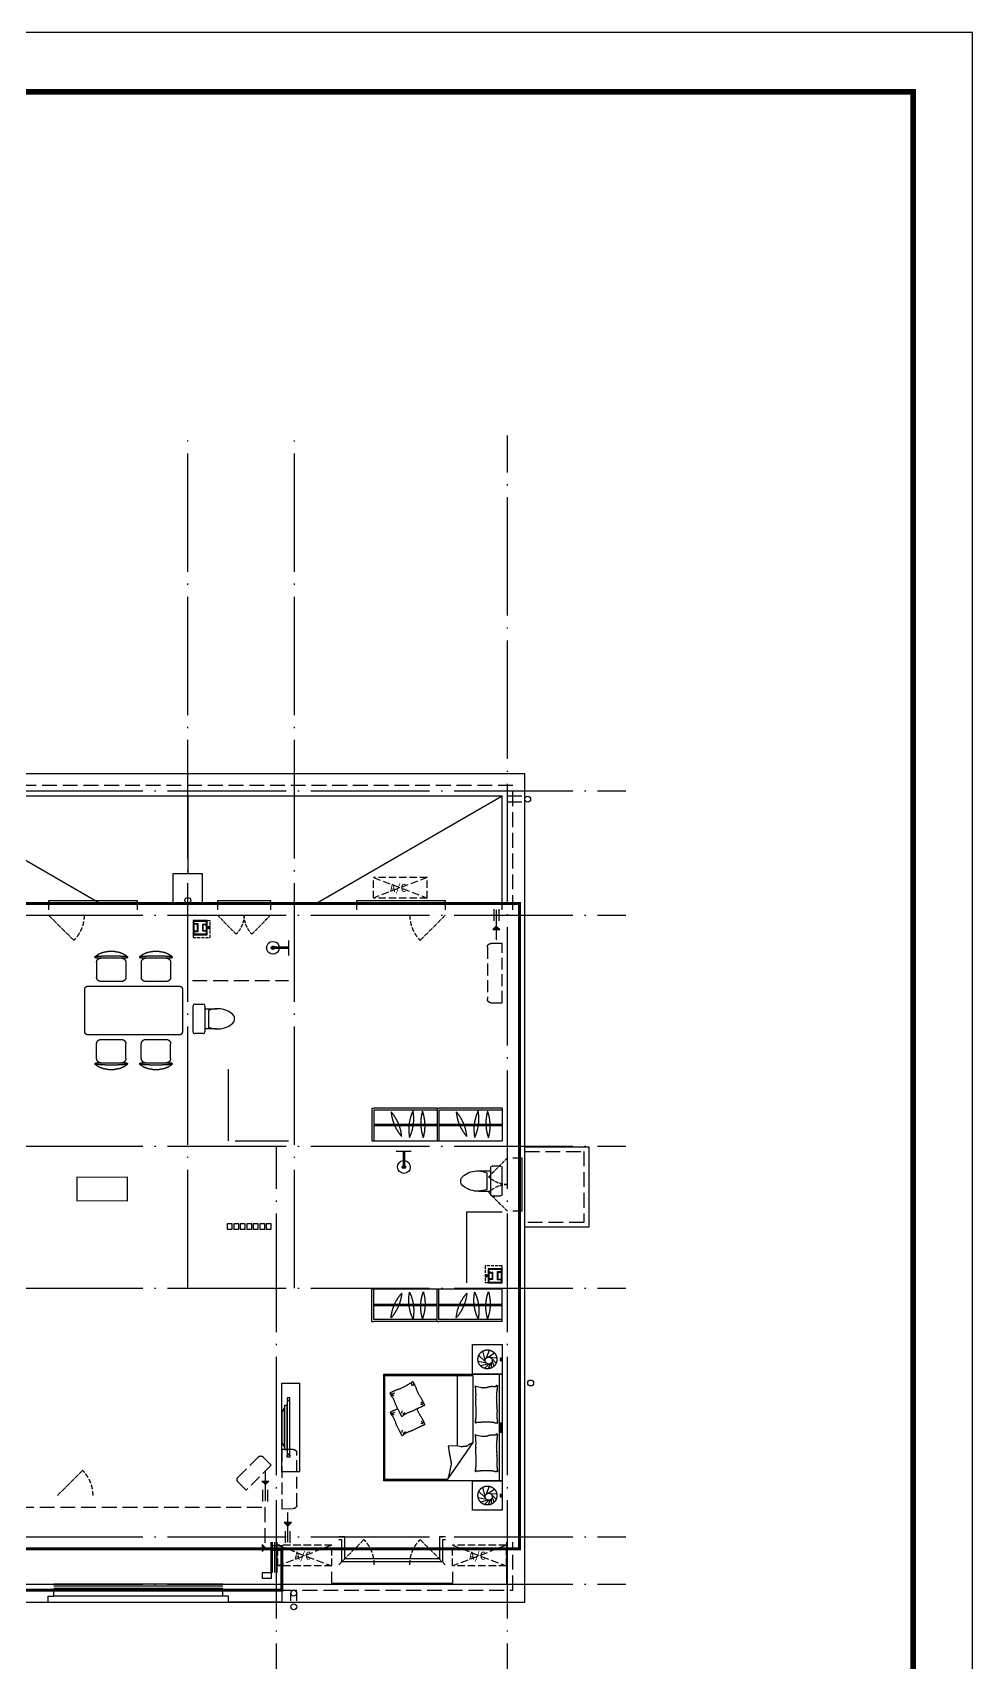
# Model space of a CAD drawing. Extents: x 23000734 to 24262965, y -11528137 to -9789882.
# Drawn here: x 24247095 to 24262965, y -10106160 to -10078633 of the extents above; entities that cross this region are included whole.
import ezdxf
from ezdxf.enums import TextEntityAlignment as Align

# ---------------------------------------------------------------- set-up
doc = ezdxf.new("R2010")
doc.units = 0
doc.header["$LTSCALE"] = 1000
for name, pattern in [('DASH', [0.35, 0.25, -0.1]), ('DASHDOTX2', [50.8, 25.4, -12.7, 0, -12.7]), ('DOTE', [2.42, 2, -0.2, 0.02, -0.2])]:
    doc.linetypes.add(name, pattern=pattern)
for name, color, linetype in [('0-0全面积', 3, 'Continuous'), ('0-0半面积', 10, 'Continuous'), ('0-厨卫洁具', 95, 'Continuous'), ('0-开启示意', 154, 'Continuous'), ('0-栏杆', 141, 'Continuous'), ('0-看线', 173, 'Continuous'), ('0-线脚', 6, 'Continuous'), ('_0', 7, 'Continuous'), ('A-SURFACE', 6, 'Continuous'), ('A-活动家具', 8, 'Continuous'), ('B-家具', 167, 'DASHDOTX2'), ('BALCONY', 6, 'Continuous'), ('DOTE', 249, 'DOTE'), ('KT', 8, 'Continuous'), ('PUB_HATCH', 252, 'Continuous'), ('PUB_STRM', 4, 'Continuous'), ('PUB_TITLE', 4, 'Continuous'), ('text_房间名称', 255, 'Continuous'), ('WINDOW', 4, 'Continuous'), ('图审修改', 1, 'Continuous'), ('栏杆', 163, 'Continuous'), ('空调', 6, 'Continuous')]:
    doc.layers.add(name, color=color, linetype=linetype)
doc.layers.add('J-洁具', color=167, linetype='Continuous', lineweight=9)
doc.layers.add('家具', color=156, linetype='Continuous', lineweight=9)
doc.styles.add('Dimension', font='romans.shx', dxfattribs={"width": 0.8, "bigfont": 'chs.shx'})
doc.styles.get("Standard").update_dxf_attribs({"font": 'gbenor.shx', "bigfont": 'gbcbig.shx'})
doc.styles.add('黑体', font='SIMHEI_0.TTF', dxfattribs={"width": 0.8})

# ---------------------------------------------------------------- blocks, each defined once
blk = doc.blocks.new('cvb')
at = {"layer": 'B-家具'}
for p, q in [((23188, 22857), (23488, 22857)), ((23188, 22857), (23188, 21357)), ((23488, 22857), (23488, 21357)), ((23354, 22570), (23354, 22607)), ((23354, 22607), (23399, 22607)), ((23399, 22607), (23399, 22570)), ((23399, 22570), (23354, 22570)), ((23399, 22555), (23354, 22555)), ((23354, 22555), (23354, 21660)), ((23361, 22570), (23361, 22555)), ((23391, 22570), (23391, 22555)), ((23399, 21660), (23399, 22555)), ((23443, 22481), (23399, 22481)), ((23399, 22481), (23399, 21734)), ((23443, 21734), (23443, 22481)), ((23488, 22369), (23443, 22443)), ((23443, 22443), (23443, 21772)), ((23488, 21846), (23488, 22369)), ((23443, 21772), (23488, 21846)), ((23354, 21660), (23399, 21660)), ((23399, 21645), (23354, 21645)), ((23354, 21645), (23354, 21607)), ((23354, 21607), (23399, 21607)), ((23361, 21645), (23361, 21660)), ((23391, 21645), (23391, 21660)), ((23399, 21734), (23443, 21734)), ((23399, 21607), (23399, 21645)), ((23488, 21357), (23188, 21357))]:
    blk.add_line(p, q, dxfattribs=at)
blk = doc.blocks.new('bed by Fuxin1')
at = {"layer": 'B-家具'}
for p, q in [((-1167, -274), (-1306, -216)), ((-1189, -239), (-1259, -133)), ((-1186, -208), (-1177, -92)), ((-1162, -177), (-1088, -102)), ((-1120, -168), (-1035, -139)), ((-1084, -265), (-1113, -406)), ((-1085, -187), (-1003, -187)), ((-1075, -203), (-990, -238)), ((-1071, -240), (-1039, -365)), ((-1070, -225), (-998, -301)), ((1133, -274), (994, -216)), ((1111, -239), (1041, -133)), ((1114, -208), (1123, -92)), ((1138, -177), (1212, -102)), ((1180, -168), (1265, -139)), ((1216, -265), (1187, -406)), ((1215, -187), (1297, -187)), ((1225, -203), (1310, -238)), ((1229, -240), (1261, -365)), ((1230, -225), (1302, -301)), ((-1134, -287), (-1292, -325)), ((-1110, -284), (-1216, -396)), ((1166, -287), (1008, -325)), ((1190, -284), (1084, -396))]:
    blk.add_line(p, q, dxfattribs=at)
at = {"layer": 'B-家具', "extrusion": (0, 0, -1)}
for p, q in [((-186, -1374), (-194, -1379)), ((-179, -1370), (-186, -1374)), ((-172, -1365), (-179, -1370)), ((-165, -1361), (-172, -1365)), ((-157, -1356), (-165, -1361)), ((-150, -1352), (-157, -1356)), ((-143, -1348), (-150, -1352)), ((-136, -1344), (-143, -1348)), ((-129, -1341), (-136, -1344)), ((-122, -1337), (-129, -1341)), ((-115, -1334), (-122, -1337)), ((-109, -1330), (-115, -1334)), ((-102, -1327), (-109, -1330)), ((-96, -1324), (-102, -1327)), ((-91, -1322), (-96, -1324)), ((-85, -1319), (-91, -1322)), ((-80, -1317), (-85, -1319)), ((-76, -1315), (-80, -1317)), ((-72, -1313), (-76, -1315)), ((-69, -1311), (-72, -1313)), ((-66, -1309), (-69, -1311)), ((-63, -1308), (-66, -1309)), ((-61, -1306), (-63, -1308)), ((-59, -1305), (-61, -1306)), ((-57, -1305), (-59, -1305)), ((-56, -1304), (-57, -1305)), ((-55, -1304), (-56, -1304)), ((-54, -1304), (-55, -1304)), ((-53, -1304), (-54, -1304)), ((-54, -1304), (-54, -1304)), ((-53, -1305), (-53, -1304)), ((-52, -1305), (-53, -1305)), ((-52, -1306), (-52, -1305)), ((-51, -1307), (-52, -1306)), ((-51, -1308), (-51, -1307)), ((-50, -1310), (-51, -1308)), ((-50, -1311), (-50, -1310)), ((-49, -1313), (-50, -1311)), ((-48, -1314), (-49, -1313)), ((-47, -1316), (-48, -1314)), ((-46, -1319), (-47, -1316)), ((-45, -1321), (-46, -1319)), ((-44, -1324), (-45, -1321)), ((-43, -1327), (-44, -1324)), ((-41, -1330), (-43, -1327)), ((-40, -1334), (-41, -1330)), ((-38, -1337), (-40, -1334)), ((-36, -1341), (-38, -1337)), ((-34, -1345), (-36, -1341)), ((-32, -1350), (-34, -1345)), ((-30, -1355), (-32, -1350)), ((-28, -1360), (-30, -1355)), ((-25, -1365), (-28, -1360)), ((-22, -1370), (-25, -1365)), ((-20, -1376), (-22, -1370)), ((-17, -1382), (-20, -1376)), ((-311, -1436), (-317, -1438)), ((-300, -1432), (-311, -1436)), ((-290, -1428), (-300, -1432)), ((-280, -1424), (-290, -1428)), ((-270, -1420), (-280, -1424)), ((-260, -1416), (-270, -1420)), ((-250, -1412), (-260, -1416)), ((-241, -1407), (-250, -1412)), ((-233, -1403), (-241, -1407)), ((-224, -1398), (-233, -1403)), ((-216, -1393), (-224, -1398)), ((-208, -1389), (-216, -1393)), ((-201, -1384), (-208, -1389)), ((-194, -1379), (-201, -1384)), ((-13, -1389), (-17, -1382)), ((-10, -1396), (-13, -1389)), ((-7, -1403), (-10, -1396)), ((-3, -1411), (-7, -1403)), ((1, -1419), (-3, -1411)), ((5, -1427), (1, -1419)), ((9, -1435), (5, -1427)), ((13, -1444), (9, -1435)), ((17, -1453), (13, -1444)), ((21, -1461), (17, -1453)), ((26, -1470), (21, -1461)), ((30, -1479), (26, -1470)), ((34, -1487), (30, -1479)), ((38, -1496), (34, -1487)), ((43, -1505), (38, -1496)), ((47, -1513), (43, -1505)), ((51, -1522), (47, -1513)), ((54, -1531), (51, -1522)), ((58, -1540), (54, -1531)), ((61, -1549), (58, -1540)), ((64, -1558), (61, -1549)), ((67, -1567), (64, -1558)), ((70, -1576), (67, -1567)), ((74, -1585), (70, -1576)), ((78, -1594), (74, -1585)), ((82, -1603), (78, -1594)), ((87, -1612), (82, -1603)), ((92, -1621), (87, -1612)), ((98, -1629), (92, -1621)), ((103, -1638), (98, -1629)), ((109, -1645), (103, -1638)), ((114, -1653), (109, -1645)), ((-312, -1764), (-310, -1771)), ((-310, -1771), (-306, -1780)), ((-306, -1780), (-303, -1789)), ((-303, -1789), (-299, -1798)), ((-299, -1798), (-295, -1807)), ((-295, -1807), (-292, -1815)), ((-292, -1815), (-288, -1823)), ((-288, -1823), (-285, -1831)), ((-285, -1831), (-282, -1838)), ((-282, -1838), (-278, -1844)), ((-278, -1844), (-275, -1850)), ((-275, -1850), (-272, -1856)), ((-272, -1856), (-270, -1861)), ((-270, -1861), (-267, -1866)), ((-267, -1866), (-265, -1870)), ((-265, -1870), (-263, -1874)), ((-263, -1874), (-262, -1877)), ((-262, -1877), (-260, -1880)), ((-260, -1880), (-259, -1882)), ((-259, -1882), (-258, -1884)), ((-258, -1884), (-258, -1886)), ((-258, -1886), (-257, -1887)), ((-257, -1887), (-257, -1888)), ((-257, -1888), (-256, -1889)), ((-256, -1889), (-256, -1890)), ((-256, -1890), (-256, -1890)), ((-256, -1890), (-255, -1891)), ((-255, -1891), (-255, -1891)), ((-255, -1891), (-254, -1891)), ((-254, -1891), (-253, -1891)), ((-253, -1891), (-252, -1891)), ((-252, -1891), (-251, -1890)), ((-251, -1890), (-250, -1889)), ((-250, -1889), (-248, -1889)), ((-248, -1889), (-246, -1888)), ((-246, -1888), (-244, -1887)), ((-244, -1887), (-241, -1885)), ((-241, -1885), (-238, -1884)), ((-238, -1884), (-236, -1883)), ((-236, -1883), (-232, -1881)), ((-232, -1881), (-229, -1879)), ((-229, -1879), (-226, -1878)), ((-226, -1878), (-222, -1876)), ((-222, -1876), (-218, -1873)), ((-218, -1873), (-214, -1871)), ((-214, -1871), (-210, -1868)), ((-210, -1868), (-205, -1865)), ((-205, -1865), (-201, -1862)), ((-201, -1862), (-196, -1858)), ((-196, -1858), (-190, -1854)), ((-190, -1854), (-184, -1850)), ((-184, -1850), (-178, -1846)), ((-178, -1846), (-172, -1842)), ((-172, -1842), (-164, -1837)), ((-164, -1837), (-157, -1833)), ((-157, -1833), (-148, -1829)), ((-148, -1829), (-139, -1825)), ((-139, -1825), (-130, -1821)), ((-130, -1821), (-120, -1817)), ((-120, -1817), (-109, -1813)), ((-109, -1813), (-98, -1809)), ((-98, -1809), (-87, -1805)), ((-87, -1805), (-75, -1800)), ((-75, -1800), (-63, -1795)), ((-63, -1795), (-51, -1790)), ((-51, -1790), (-39, -1785)), ((-39, -1785), (-27, -1779)), ((-27, -1779), (-15, -1773)), ((-15, -1773), (-3, -1767)), ((-3, -1767), (8, -1761)), ((8, -1761), (19, -1756)), ((19, -1756), (29, -1751)), ((29, -1751), (38, -1746)), ((38, -1746), (47, -1741)), ((47, -1741), (55, -1737)), ((55, -1737), (62, -1733)), ((62, -1733), (69, -1730)), ((69, -1730), (75, -1727)), ((75, -1727), (81, -1724)), ((81, -1724), (87, -1721)), ((87, -1721), (93, -1718)), ((93, -1718), (98, -1715)), ((98, -1715), (103, -1713)), ((103, -1713), (107, -1711)), ((107, -1711), (112, -1708)), ((112, -1708), (116, -1706)), ((119, -1659), (114, -1653)), ((116, -1706), (119, -1704)), ((123, -1665), (119, -1659)), ((119, -1704), (123, -1703)), ((127, -1671), (123, -1665)), ((123, -1703), (126, -1701)), ((126, -1701), (128, -1700)), ((130, -1675), (127, -1671)), ((128, -1700), (131, -1699)), ((133, -1679), (130, -1675)), ((131, -1699), (133, -1698)), ((135, -1683), (133, -1679)), ((133, -1698), (135, -1696)), ((136, -1686), (135, -1683)), ((135, -1696), (136, -1695)), ((137, -1688), (136, -1686)), ((136, -1695), (137, -1694)), ((138, -1690), (137, -1688)), ((137, -1692), (138, -1690)), ((137, -1694), (137, -1692))]:
    blk.add_line(p, q, dxfattribs=at)
at = {"layer": 'B-家具'}
for points in [[(-900, 0), (-900, -500), (-1400, -500), (-1400, 0)], [(1400, 0), (1400, -500), (900, -500), (900, 0)]]:
    blk.add_lwpolyline(points, close=True, dxfattribs=at)
at = {"layer": 'B-家具', "extrusion": (0, 0, -1)}
for points in [[(900, 0), (-900, 0), (-900, -2000), (900, -2000)], [(557, -1887), (554, -1885), (551, -1883), (547, -1881), (543, -1879), (539, -1876), (535, -1874), (530, -1871), (525, -1868), (520, -1864), (515, -1860), (509, -1856), (503, -1852), (496, -1847), (489, -1843), (481, -1838), (473, -1834), (464, -1830), (455, -1826), (444, -1822), (434, -1819), (423, -1814), (411, -1810), (400, -1806), (388, -1801), (376, -1796), (364, -1790), (352, -1784), (340, -1779), (328, -1773), (317, -1767), (306, -1761), (296, -1756), (287, -1751), (278, -1747), (270, -1743), (263, -1739), (256, -1736), (249, -1732), (243, -1729), (238, -1726), (232, -1724), (227, -1721), (222, -1718), (218, -1716), (213, -1714), (209, -1712), (206, -1710), (202, -1708), (199, -1707), (196, -1706), (194, -1704), (192, -1703), (190, -1702), (189, -1701), (188, -1699), (187, -1698), (187, -1696), (188, -1694), (189, -1691), (190, -1688), (192, -1685), (195, -1681), (198, -1676), (201, -1671), (206, -1665), (211, -1658), (216, -1651), (222, -1643), (227, -1635), (232, -1626), (238, -1618), (243, -1609), (247, -1600), (251, -1591), (254, -1582), (258, -1573), (261, -1564), (264, -1554), (267, -1545), (271, -1537), (274, -1528), (278, -1519), (282, -1510), (286, -1501), (291, -1493), (295, -1484), (299, -1475), (304, -1467), (308, -1458), (312, -1450), (316, -1441), (320, -1433), (324, -1424), (328, -1416), (331, -1409), (335, -1401), (338, -1395), (341, -1388), (344, -1382), (347, -1376), (350, -1370), (352, -1365), (355, -1360), (357, -1355), (359, -1351), (361, -1347), (363, -1343), (365, -1339), (366, -1336), (368, -1332), (369, -1329), (370, -1327), (371, -1324), (372, -1322), (373, -1320), (374, -1318), (375, -1317), (375, -1315), (376, -1314), (376, -1313), (377, -1312), (377, -1311), (377, -1310), (378, -1310), (378, -1309), (379, -1309), (380, -1309), (381, -1310), (382, -1310), (384, -1311), (386, -1312), (388, -1313), (390, -1315), (393, -1316), (397, -1318), (401, -1320), (405, -1322), (410, -1325), (415, -1327), (421, -1330), (427, -1333), (433, -1336), (440, -1339), (447, -1343), (454, -1346), (461, -1350), (468, -1354), (475, -1358), (482, -1362), (489, -1366), (497, -1371), (504, -1375), (511, -1380), (518, -1385), (526, -1389), (533, -1394), (541, -1399), (549, -1404), (557, -1408), (566, -1413), (575, -1417), (585, -1422), (595, -1426), (605, -1430), (615, -1434), (625, -1438), (635, -1441), (645, -1445), (655, -1449), (664, -1453), (673, -1456), (682, -1460), (690, -1464), (698, -1467), (705, -1470), (713, -1474), (720, -1477), (726, -1480), (732, -1483), (738, -1486), (743, -1489), (748, -1491), (752, -1494), (756, -1495), (759, -1497), (762, -1498), (764, -1499), (766, -1500), (767, -1501), (769, -1502), (770, -1502), (771, -1502), (771, -1503), (772, -1503), (772, -1503), (773, -1503), (773, -1503), (773, -1504), (773, -1504), (773, -1505), (773, -1506), (772, -1507), (772, -1508), (771, -1509), (770, -1511), (769, -1512), (768, -1514), (767, -1516), (765, -1518), (764, -1521), (762, -1524), (760, -1528), (757, -1533), (753, -1540), (748, -1548), (742, -1558), (735, -1569), (727, -1583), (718, -1598), (709, -1613), (699, -1629), (690, -1645), (682, -1661), (674, -1676), (667, -1690), (661, -1703), (656, -1715), (652, -1726), (648, -1737), (644, -1747), (641, -1757), (638, -1767), (634, -1776), (631, -1785), (627, -1795), (624, -1804), (620, -1812), (617, -1821), (613, -1829), (610, -1836), (606, -1843), (603, -1850), (600, -1856), (597, -1862), (594, -1867), (592, -1872), (590, -1876), (588, -1879), (586, -1883), (585, -1885), (584, -1888), (583, -1890), (582, -1891), (582, -1893), (581, -1894), (581, -1895), (581, -1895), (580, -1896), (580, -1896), (579, -1896), (579, -1896), (578, -1896), (577, -1896), (576, -1896), (575, -1895), (573, -1894), (571, -1893), (568, -1892), (566, -1891), (563, -1890), (560, -1888)]]:
    blk.add_lwpolyline(points, close=True, dxfattribs=at)
for points in [[(900, -52), (-900, -52)], [(-872, -916), (-253, -489), (874, -489), (874, -1988), (-872, -1988), (-872, -916)], [(397, -1341), (433, -1375)], [(385, -1340), (390, -1382)], [(72, -1335), (108, -1370)], [(60, -1335), (65, -1377)], [(749, -1530), (710, -1532)], [(729, -1496), (698, -1516)], [(225, -1677), (254, -1639)], [(-100, -1671), (-70, -1634)], [(570, -1859), (582, -1813)], [(565, -1874), (536, -1831)], [(241, -1697), (281, -1687)], [(245, -1854), (257, -1807)], [(240, -1869), (211, -1826)], [(-84, -1692), (-44, -1682)]]:
    blk.add_lwpolyline(points, dxfattribs=at)
for points in [[(687, -117, -0.263368), (715, -98, -0.494818), (706, -79, -0.049225), (688, -77, -0.036831), (665, -79, -0.031893), (627, -87, 0.035782), (593, -94, 0.032941), (503, -100, 0.026564), (392, -94, 0.017905), (354, -89, -0.033397), (334, -87, -0.03204), (297, -87, 0.018442), (233, -90, 0.010837), (168, -90, 0.014624), (120, -87, 0.111249), (98, -79, -0.153708), (81, -75, -0.076444), (73, -77, -0.215512), (71, -79, -0.585858), (74, -82, 0.363489), (79, -85, 0.191716), (79, -96, -0.129675), (77, -113, -0.01735), (80, -130, 0.019326), (83, -145, 0.018818), (89, -213, 0.021828), (90, -272, 0.006204), (89, -306, 0.001963), (83, -413, 0.028341), (78, -449, -0.117014), (79, -458, -0.36606), (80, -459, -0.03973), (94, -456, -0.048309), (108, -451, 0.062981), (118, -447, 0.04058), (142, -443, 0.014345), (208, -441, 0.005484), (334, -442, 0.007153), (430, -445, 0.008762), (473, -448, -0.008153), (518, -451, -0.06251), (575, -446, 0.078669), (621, -444, 0.047825), (643, -449, -0.034494), (674, -456, -0.023571), (699, -459, -0.510228), (700, -458), (693, -428), (672, -345, 0.073041), (670, -326, 0.023305), (676, -265, 0.018299), (680, -242, -0.01097), (687, -204, -0.042281), (690, -170, -0.027201), (687, -116)], [(-133, -117, -0.263368), (-105, -98, -0.494818), (-115, -79, -0.049225), (-132, -77, -0.036831), (-156, -79, -0.031893), (-194, -87, 0.035782), (-228, -94, 0.032941), (-317, -100, 0.026564), (-429, -94, 0.017905), (-466, -89, -0.033397), (-486, -87, -0.03204), (-524, -87, 0.018442), (-588, -90, 0.010837), (-653, -90, 0.014624), (-701, -87, 0.111249), (-723, -79, -0.153708), (-740, -75, -0.076444), (-747, -77, -0.215512), (-749, -79, -0.585858), (-747, -82, 0.363489), (-742, -85, 0.191716), (-742, -96, -0.129675), (-744, -113, -0.01735), (-741, -130, 0.019326), (-738, -145, 0.018818), (-731, -213, 0.021828), (-731, -272, 0.006204), (-732, -306, 0.001963), (-738, -413, 0.028341), (-742, -449, -0.117014), (-742, -458, -0.36606), (-740, -459, -0.03973), (-727, -456, -0.048309), (-713, -451, 0.062981), (-702, -447, 0.04058), (-679, -443, 0.014345), (-612, -441, 0.005484), (-487, -442, 0.007153), (-391, -445, 0.008762), (-348, -448, -0.008153), (-302, -451, -0.06251), (-245, -446, 0.078669), (-200, -444, 0.047825), (-177, -449, -0.034494), (-147, -456, -0.023571), (-121, -459, -0.510228), (-120, -458), (-128, -428), (-148, -345, 0.073041), (-150, -326, 0.023305), (-145, -265, 0.018299), (-141, -242, -0.01097), (-133, -204, -0.042281), (-130, -170, -0.027201), (-133, -116)], [(-253, -489, -0.085272), (-317, -599, -0.124044), (-326, -686), (-312, -782), (-314, -912)], [(874, -741, -0.414214), (854, -761), (-315, -761)], [(-314, -912, 0.007867), (-432, -894, 0.009508), (-528, -876, 0.006616), (-593, -862, -0.023828), (-612, -858, -0.080713), (-630, -859, -0.009591), (-783, -891, -0.013133), (-816, -899, -0.007859), (-872, -916)]]:
    blk.add_lwpolyline(points, format="xyb", dxfattribs=at)
at = {"layer": 'B-家具'}
for centre, radius in [((-1150, -250), 160), ((-1130, -228), 60), ((1150, -250), 160), ((1170, -228), 60)]:
    blk.add_circle(centre, radius, dxfattribs=at)
at = {"layer": 'B-家具', "style": 'Dimension', "width": 0.8}
for s, p in [('500', (-1150, -22)), ('1800X2000', (0, -22)), ('500', (1150, -22))]:
    blk.add_text(s, height=25, dxfattribs=at).set_placement(p, align=Align.MIDDLE_CENTER)
blk = doc.blocks.new('衣柜2')
at = {"layer": 'B-家具'}
for p, q in [((1100, 0), (0, 0)), ((0, -550), (0, 0)), ((1070, -520), (1070, 0)), ((1100, -550), (1100, 0)), ((1070, -260), (0, -260)), ((1070, -280), (0, -280)), ((0, -520), (1070, -520)), ((0, -550), (1070, -550)), ((1100, -550), (1070, -550))]:
    blk.add_line(p, q, dxfattribs=at)
for centre, start, end in [((924, -254), 163.6588, 200.0199), ((-445, -298), 343.6588, 20.0199), ((1115, -370), 154.3888, 190.7499), ((-243, -192), 334.3888, 10.7499), ((58, -552), 5.1418, 41.5029), ((1316, -10), 185.1418, 221.5029)]:
    blk.add_arc(centre, 721, start, end, dxfattribs=at)
blk = doc.blocks.new('M_C25MYD')
at = {"layer": 'B-家具'}
for p, q in [((-569, 821), (-109, 821)), ((-564, 754), (-564, 529)), ((-389, 921), (-290, 921)), ((-114, 754), (-114, 529)), ((117, 821), (577, 821)), ((122, 754), (122, 529)), ((298, 921), (397, 921)), ((572, 754), (572, 529)), ((-746, 342), (-746, -308)), ((704, 392), (-696, 392)), ((-497, 461), (-182, 461)), ((190, 461), (505, 461)), ((754, -308), (754, 342)), ((-696, -358), (704, -358)), ((-564, -720), (-564, -495)), ((-182, -427), (-497, -427)), ((-114, -720), (-114, -495)), ((122, -720), (122, -495)), ((505, -427), (190, -427)), ((572, -720), (572, -495)), ((-109, -787), (-569, -787)), ((-290, -887), (-389, -887)), ((577, -787), (117, -787)), ((397, -887), (298, -887))]:
    blk.add_line(p, q, dxfattribs=at)
for centre, radius, start, end in [((-579, 837), 10, 130.7265, 202.67), ((-569, 841), 20, 202.67, 270), ((-379, 606), 316, 91.7651, 130.7265), ((-339, -1857), 2713, 84.8023, 95.1977), ((-497, 754), 67.5, 90, 180), ((-300, 606), 316, 49.2735, 88.2349), ((-182, 754), 67.5, 0, 90), ((-109, 841), 20, 270, 337.33), ((-100, 837), 10, 337.33, 49.2735), ((108, 837), 10, 130.7265, 202.67), ((117, 841), 20, 202.67, 270), ((307, 606), 316, 91.7651, 130.7265), ((347, -1857), 2713, 84.8023, 95.1977), ((190, 754), 67.5, 90, 180), ((387, 606), 316, 49.2735, 88.2349), ((505, 754), 67.5, 0, 90), ((577, 841), 20, 270, 337.33), ((587, 837), 10, 337.33, 49.2735), ((-497, 529), 67.5, 180, 270), ((-182, 529), 67.5, 270, 0), ((190, 529), 67.5, 180, 270), ((505, 529), 67.5, 270, 0), ((-696, 342), 50, 90, 180), ((704, 342), 50, 0, 90), ((-696, -308), 50, 180, 270), ((-497, -495), 67.5, 90, 180), ((-182, -495), 67.5, 0, 90), ((190, -495), 67.5, 90, 180), ((505, -495), 67.5, 0, 90), ((704, -308), 50, 270, 0), ((-497, -720), 67.5, 180, 270), ((-182, -720), 67.5, 270, 0), ((190, -720), 67.5, 180, 270), ((505, -720), 67.5, 270, 0), ((-579, -803), 10, 157.33, 229.2735), ((-569, -807), 20, 90, 157.33), ((-379, -572), 316, 229.2735, 268.2349), ((-339, 1890), 2713, 264.8023, 275.1977), ((-300, -572), 316, 271.7651, 310.7265), ((-109, -807), 20, 22.67, 90), ((-100, -803), 10, 310.7265, 22.67), ((108, -803), 10, 157.33, 229.2735), ((117, -807), 20, 90, 157.33), ((307, -572), 316, 229.2735, 268.2349), ((347, 1890), 2713, 264.8023, 275.1977), ((387, -572), 316, 271.7651, 310.7265), ((577, -807), 20, 22.67, 90), ((587, -803), 10, 310.7265, 22.67)]:
    blk.add_arc(centre, radius, start, end, dxfattribs=at)
at = {"layer": 'B-家具', "width": 0.8, "flags": 9}
for tag in ['XSIZE', 'YSIZE']:
    blk.add_attdef(tag, (0, 0), '', height=0.5, dxfattribs=at)
blk = doc.blocks.new('A$C5E80688F')
at = {"layer": 'B-家具'}
for points in [[(-8073, -140), (-8073, -50), (-7988, -50), (-7988, -140)], [(-7963, -140), (-7963, -50), (-7878, -50), (-7878, -140)], [(-7854, -140), (-7854, -50), (-7768, -50), (-7768, -140)], [(-7744, -140), (-7744, -50), (-7659, -50), (-7659, -140)], [(-7634, -140), (-7634, -50), (-7549, -50), (-7549, -140)], [(-7525, -140), (-7525, -50), (-7439, -50), (-7439, -140)], [(-7415, -140), (-7415, -50), (-7329, -50), (-7329, -140)]]:
    blk.add_lwpolyline(points, close=True, dxfattribs=at)
at = {"layer": 'A-活动家具', "xscale": -1, "rotation": 180}
for p in [(-11973, 1350), (-10873, 1350)]:
    blk.add_blockref('衣柜2', p, dxfattribs=at)
at = {"layer": 'A-活动家具'}
for p in [(-11973, -1150), (-10873, -1150)]:
    blk.add_blockref('衣柜2', p, dxfattribs=at)
at = {"layer": 'A-活动家具', "extrusion": (0, 0, -1), "zscale": -1, "rotation": 179.9999999999998}
blk.add_blockref('cvb', (31741, 18616), dxfattribs=at)
at = {"layer": 'J-洁具', "extrusion": (0, 0, -1), "zscale": -1, "rotation": 270}
blk.add_blockref('bed by Fuxin1', (11973, -3491), dxfattribs=at)
at = {"layer": '家具', "xscale": 1.099999999627471, "yscale": 1.099999999627471, "zscale": 1.099999999627471, "rotation": 180}
blk.add_blockref('M_C25MYD', (-5744, 3570), dxfattribs=at)
blk = doc.blocks.new('_E39XBF')
at = {"layer": '0-厨卫洁具', "linetype": 'Continuous'}
for p, q in [((-170, 200), (-170, 395)), ((170, 395), (170, 200)), ((-250, 30), (-250, 170)), ((-220, 200), (-170, 200)), ((220, 0), (-220, 0)), ((-170, 200), (170, 200)), ((-140, 260), (140, 260)), ((170, 200), (220, 200)), ((250, 170), (250, 30))]:
    blk.add_line(p, q, dxfattribs=at)
for centre, radius, start, end in [((227, 413), 398, 143.3619, 182.544), ((0, 590), 110, 33.4509, 146.5491), ((-227, 413), 398, 357.456, 36.6381), ((227, 413), 398, 182.544, 202.5495), ((-227, 413), 398, 337.4505, 357.456), ((-220, 170), 30, 90, 180), ((-220, 30), 30, 180, 270), ((220, 170), 30, 0, 90), ((220, 30), 30, 270, 0)]:
    blk.add_arc(centre, radius, start, end, dxfattribs=at)
blk = doc.blocks.new('A$C06A70365')
at = {"layer": '0-厨卫洁具'}
for points in [[(-153, 68), (-153, 10), (-114, 39)], [(-42, -8), (-42, 86), (-100, 86), (-100, 94), (-34, 94), (-34, -16), (-100, -16), (-100, -8)], [(54, -23), (110, -23), (110, -31), (46, -31), (46, 109), (110, 109), (110, 101), (54, 101)]]:
    blk.add_hatch(color=256, dxfattribs=at).paths.add_polyline_path(points)
h = blk.add_hatch(color=256, dxfattribs=at)
h.paths.add_polyline_path([(-114, 159), (-114, -81), (126, -81), (126, 159)])
edge = h.paths.add_edge_path(flags=16)
edge.add_arc((-92, 136), 8, 90, 180, ccw=False)
edge.add_line((-92, 144), (102, 144))
edge.add_arc((102, 136), 8, 0, 90, ccw=False)
edge.add_line((110, 136), (110, -58))
edge.add_arc((102, -58), 8, -90, 0, ccw=False)
edge.add_line((102, -66), (-92, -66))
edge.add_arc((-92, -58), 8, 180, 270, ccw=False)
edge.add_line((-100, -58), (-100, 136))
at = {"layer": '0-厨卫洁具', "linetype": 'DASH', "ltscale": 0.2}
blk.add_lwpolyline([(126, -131), (-164, -131), (-164, 159)], dxfattribs=at)
at = {"layer": '0-厨卫洁具'}
for points in [[(-114, 159), (-164, 159)], [(-100, 94), (-34, 94), (-34, -16), (-100, -16)], [(-100, 86), (-42, 86), (-42, -8), (-100, -8)], [(110, 109), (46, 109), (46, -31), (110, -31)], [(110, 101), (54, 101), (54, -23), (110, -23)], [(126, -81), (126, -131)]]:
    blk.add_lwpolyline(points, dxfattribs=at)
for points in [[(-153, 68), (-153, 10), (-114, 39)], [(126, 159), (126, -81), (-114, -81), (-114, 159)]]:
    blk.add_lwpolyline(points, close=True, dxfattribs=at)
blk.add_lwpolyline([(110, 136), (110, -58, -0.414214), (102, -66), (-92, -66, -0.414214), (-100, -58), (-100, 136, -0.414214), (-92, 144), (102, 144, -0.414214)], format="xyb", close=True, dxfattribs=at)
blk = doc.blocks.new('A$C2A163BE1')
at = {"layer": '0-厨卫洁具'}
for p, q in [((-8595, 4740), (-8595, 4720)), ((-10555, 1290), (-10535, 1290))]:
    blk.add_line(p, q, dxfattribs=at)
for points in [[(-8595, 4854), (-8595, 4598)], [(-8595, 4740), (-8332, 4740)], [(-8595, 4720), (-8332, 4720)], [(-7585, 1470), (-7585, 2680)], [(-10669, 1290), (-10412, 1290)], [(-10555, 1290), (-10555, 1027)], [(-10535, 1290), (-10535, 1027)], [(-11605, -930), (-11605, 270), (-12205, 270)]]:
    blk.add_lwpolyline(points, dxfattribs=at)
for centre, radius, start, end in [((-8333, 4730), 108, 185.306, 174.694), ((-8333, 4730), 28.3, 200.6725, 159.3275), ((-8335, 4730), 10.5, 287.2381, 72.7619), ((-10545, 1028), 108, 95.306, 84.694), ((-10545, 1028), 28.3, 110.6725, 69.3275), ((-10545, 1030), 10.5, 197.2381, 342.7619)]:
    blk.add_arc(centre, radius, start, end, dxfattribs=at)
blk.add_blockref('A$C06A70365', (-7110, 5032))
at = {"rotation": 180}
blk.add_blockref('A$C06A70365', (-12080, -771), dxfattribs=at)
at = {"layer": '0-厨卫洁具', "extrusion": (0, 0, -1), "zscale": -1, "rotation": 270}
blk.add_blockref('_E39XBF', (6985, 3530), dxfattribs=at)
at = {"layer": '0-厨卫洁具', "extrusion": (0, 0, -1), "xscale": -1, "zscale": -1, "rotation": 90}
blk.add_blockref('_E39XBF', (12205, 790), dxfattribs=at)
blk = doc.blocks.new('A$C1C455A10')
at = {"layer": '0-看线'}
for points in [[(-8763, 3632.5), (-8763, 3782.5), (-7263, 3782.5), (-7263, 3632.5)], [(-5813, 3632.5), (-5813, 3782.5), (-4913, 3782.5), (-4913, 3632.5)], [(-3563, 3632.5), (-3563, 3782.5), (-2063, 3782.5), (-2063, 3632.5)], [(-9903, -557.5), (-10053, -557.5), (-10053, -1457.5), (-9903, -1457.5)], [(-8883, -7547.5), (-8883, -7747.5), (-6843, -7747.5), (-6843, -7547.5)], [(-5003, -7957.5), (-2153, -7957.5)]]:
    blk.add_lwpolyline(points, dxfattribs=at)
at = {"layer": '0-线脚'}
for points in [[(-6003, -7857.5), (-6003, -8057.5), (-5103, -8057.5), (-5103, -7957.5), (-5003, -7957.5), (-5003, -7857.5)], [(-1203, -7857.5), (-1203, -7957.5), (-1303, -7957.5), (-1303, -8057.5), (-2053, -8057.5), (-2053, -7957.5), (-2153, -7957.5), (-2153, -7857.5)]]:
    blk.add_lwpolyline(points, dxfattribs=at)
blk = doc.blocks.new('rfwetery')
at = {"layer": 'BALCONY'}
for points in [[(11892287, 65605), (11892346, 65605), (11892346, 65545)], [(11892407, 65605), (11892346, 65605), (11892346, 65545)]]:
    blk.add_hatch(color=256, dxfattribs=at).paths.add_polyline_path(points)
h = blk.add_hatch(color=256, dxfattribs=at)
h.paths.add_polyline_path([(11892407, 65605), (11892346, 65605), (11892346, 65545)])
h.paths.add_polyline_path([(11892346, 65605), (11892346, 65545), (11892407, 65605)])
blk.add_line((11892346, 65272), (11892346, 65777), dxfattribs=at)
at = {"layer": 'BALCONY', "linetype": 'DASH'}
for p, q in [((11892306, 65260), (11892306, 65460)), ((11892386, 65260), (11892386, 65460))]:
    blk.add_line(p, q, dxfattribs=at)
at = {"layer": 'BALCONY'}
blk.add_lwpolyline([(11892287, 65605), (11892346, 65545), (11892407, 65605)], close=True, dxfattribs=at)
blk = doc.blocks.new('A$C0B5919E6')
at = {"layer": '空调', "linetype": 'DASH', "ltscale": 0.8}
blk.add_lwpolyline([(250, 0), (60, 0, -0.414214), (0, 60), (0, 940, -0.414214), (60, 1000), (250, 1000)], format="xyb", close=True, dxfattribs=at)
blk = doc.blocks.new('A$C35C37B70')
at = {"layer": '空调', "linetype": 'DASH', "ltscale": 0.8}
blk.add_lwpolyline([(-7905, -5304), (-7771, -5170, 0.414214), (-7771, -5085), (-8110, -4745, 0.414214), (-8195, -4745), (-8329, -4880)], format="xyb", close=True, dxfattribs=at)
at = {"layer": 'BALCONY', "xscale": -1}
for p, rotation in [((-11904472, 70498), 179.9964855926331), ((11883733, -72186), 359.9964855926331), ((-74511, -11898626), 269.9964855926331)]:
    blk.add_blockref('rfwetery', p, dxfattribs=dict(at, rotation=rotation))
at = {"layer": 'BALCONY', "rotation": 0.003514407366884229}
blk.add_blockref('rfwetery', (-11900572, -71486), dxfattribs=at)
at = {"layer": '空调', "linetype": 'DASH', "ltscale": 0.8}
for p, rotation in [((-11979, 3929), 179.9964855926331), ((-8760, -5617), 359.9964855926331)]:
    blk.add_blockref('A$C0B5919E6', p, dxfattribs=dict(at, rotation=rotation))
blk = doc.blocks.new('KC')
at = {"layer": '0-开启示意', "linetype": 'DASH', "ltscale": 0.3, "const_width": 10}
blk.add_lwpolyline([(245355, 107838), (244931, 107414)], dxfattribs=at)
at = {"layer": '0-开启示意', "linetype": 'DASH', "ltscale": 0.3}
blk.add_lwpolyline([(245355, 107838), (244931, 107414)], dxfattribs=at)
blk.add_arc((245355, 107838), 600, 180, 225, dxfattribs=at)
blk = doc.blocks.new('A$C35AB33C4')
at = {"layer": '0-开启示意', "xscale": -1}
blk.add_blockref('KC', (237297, -102948), dxfattribs=at)
at = {"layer": '0-开启示意', "yscale": 0.75, "zscale": 0.75}
for p, xscale in [((178908, -75988), -0.75), ((-188225, -75988), 0.75)]:
    blk.add_blockref('KC', p, dxfattribs=dict(at, xscale=xscale))
at = {"layer": '0-开启示意'}
blk.add_blockref('KC', (-246714, -102948), dxfattribs=at)
at = {"layer": '0-开启示意', "yscale": 0.75, "zscale": 0.75, "rotation": 90}
for p, xscale in [((71770, -183226), 0.75), ((71770, 183906), -0.75)]:
    blk.add_blockref('KC', p, dxfattribs=dict(at, xscale=xscale))
at = {"layer": '0-开启示意', "xscale": -1, "rotation": 180}
for p in [(-246864, 102928), (-251614, 101758)]:
    blk.add_blockref('KC', p, dxfattribs=at)
at = {"layer": '0-开启示意', "rotation": 180}
blk.add_blockref('KC', (237297, 101758), dxfattribs=at)
blk = doc.blocks.new('A$C6723108C')
at = {"layer": 'KT', "linetype": 'DASH', "ltscale": 0.5}
for p, q in [((-175, 455), (-175, -455)), ((175, 455), (-175, 455)), ((175, 455), (175, -455)), ((175, -455), (-175, -455))]:
    blk.add_line(p, q, dxfattribs=at)
for points in [[(-175, 455), (175, -455)], [(-175, -455), (175, 455)]]:
    blk.add_lwpolyline(points, dxfattribs=at)
at = {"layer": 'KT', "style": '黑体'}
blk.add_text('A/C', height=135.2, rotation=90, dxfattribs=at).set_placement((69, -176))
blk = doc.blocks.new('A$C09024278')
at = {"layer": 'KT', "linetype": 'DASH', "ltscale": 0.5}
for p, q in [((489, 126), (-421, 126)), ((-421, -224), (-421, 126)), ((489, -224), (489, 126)), ((489, -224), (-421, -224))]:
    blk.add_line(p, q, dxfattribs=at)
for points in [[(489, 126), (-421, -224)], [(-421, 126), (489, -224)]]:
    blk.add_lwpolyline(points, dxfattribs=at)
at = {"layer": 'KT', "style": '黑体'}
blk.add_text('A/C', height=135.2, dxfattribs=at).set_placement((-142, -118))

msp = doc.modelspace()

# ---------------------------------------------------------------- linework, layer by layer
for points in [[(24243705, -10105140), (24255405, -10105140), (24255405, -10091150), (24245005, -10091150)], [(24255025, -10093450), (24255025, -10091530), (24245005, -10091530)], [(24255405, -10097450), (24256485, -10097450), (24256485, -10098810), (24255405, -10098810)], [(24251305, -10104840), (24255105, -10104840), (24255105, -10104130)]]:
    msp.add_lwpolyline(points)
at = {"linetype": 'DASH'}
for points in [[(24255205, -10093450), (24255205, -10091350), (24245005, -10091350)], [(24255405, -10097530), (24256405, -10097530), (24256405, -10098730), (24255405, -10098730)], [(24251305, -10104940), (24255205, -10104940), (24255205, -10104130)]]:
    msp.add_lwpolyline(points, dxfattribs=at)
at = {"layer": '0-0全面积', "linetype": 'DASH', "lineweight": 30, "const_width": 50}
msp.add_lwpolyline([(24235315, -10104240), (24235315, -10104240), (24235315, -10104240), (24251015, -10104240), (24251015, -10104240), (24255315, -10104240), (24255315, -10093340), (24244515, -10093340), (24244515, -10091240), (24239315, -10091240), (24239315, -10093340), (24231915, -10093340), (24231915, -10097240), (24230215, -10097240), (24230215, -10093340), (24220815, -10093340), (24220815, -10091240), (24215615, -10091240), (24215615, -10093340), (24208215, -10093340), (24208215, -10097240), (24206815, -10097240)], dxfattribs=at)
at = {"layer": '0-0半面积', "linetype": 'DASH', "const_width": 50}
msp.add_lwpolyline([(24251305, -10104240), (24251305, -10104940), (24243525, -10104940), (24243525, -10104630), (24242305, -10104630), (24242305, -10104940), (24235025, -10104940), (24235025, -10104240), (24235315, -10104240), (24235315, -10104240), (24251015, -10104240), (24251015, -10104240), (24251305, -10104240)], dxfattribs=at)
at = {"layer": '0-栏杆'}
for points in [[(24254065, -10104040), (24253965, -10104040), (24253965, -10104410), (24252365, -10104410), (24252365, -10104040), (24252265, -10104040)], [(24254065, -10104090), (24254015, -10104090), (24254015, -10104460), (24252315, -10104460), (24252315, -10104090), (24252265, -10104090)], [(24250305, -10104870), (24247455, -10104870)], [(24250305, -10104910), (24247455, -10104910)]]:
    msp.add_lwpolyline(points, dxfattribs=at)
at = {"layer": '_0'}
for points in [[(24251125, -10104640), (24251125, -10104130)], [(24251225, -10104640), (24251225, -10104130)], [(24250305, -10104840), (24247455, -10104840)], [(24250305, -10104940), (24247455, -10104940)]]:
    msp.add_lwpolyline(points, dxfattribs=at)
at = {"layer": 'A-SURFACE', "linetype": 'DASH', "lineweight": 30}
msp.add_lwpolyline([(24235315, -10104240), (24235315, -10104240), (24235315, -10103540), (24251015, -10103540), (24251015, -10104240), (24255315, -10104240), (24255315, -10093340), (24244515, -10093340), (24244515, -10091240), (24239315, -10091240), (24239315, -10093340), (24231915, -10093340), (24231915, -10097240), (24230215, -10097240), (24230215, -10093340), (24220815, -10093340), (24220815, -10091240), (24215615, -10091240), (24215615, -10093340), (24208215, -10093340), (24208215, -10097240), (24206815, -10097240)], dxfattribs=at)
at = {"layer": 'DOTE'}
for p, q in [((24249715, -10099840), (24249715, -10085440)), ((24251515, -10099840), (24251515, -10085440)), ((24255115, -10107840), (24255115, -10085440)), ((24181615, -10091440), (24257115, -10091440)), ((24181615, -10093540), (24257115, -10093540)), ((24181615, -10097440), (24257115, -10097440)), ((24251215, -10107840), (24251215, -10097440)), ((24181615, -10099840), (24257115, -10099840)), ((24181615, -10104040), (24257115, -10104040)), ((24181615, -10104840), (24257115, -10104840))]:
    msp.add_line(p, q, dxfattribs=at)
at = {"layer": 'PUB_HATCH', "linetype": 'DASH'}
msp.add_line((24249795, -10094640), (24251415, -10094640), dxfattribs=at)
at = {"layer": 'PUB_STRM', "linetype": 'DASH'}
for p, q in [((24255355, -10091530), (24255025, -10091530)), ((24255355, -10091630), (24255025, -10091630)), ((24251455, -10105120), (24251455, -10104990)), ((24251555, -10105120), (24251555, -10104989))]:
    msp.add_line(p, q, dxfattribs=at)
at = {"layer": 'PUB_STRM'}
for points in [[(24245105, -10091530), (24248240, -10093340)], [(24249715, -10091530), (24249715, -10092840)], [(24255025, -10091530), (24251890, -10093340)]]:
    msp.add_lwpolyline(points, dxfattribs=at)
msp.add_lwpolyline([(24249965, -10092840), (24249465, -10092840), (24249465, -10093340), (24249965, -10093340)], close=True, dxfattribs=at)
for centre in [(24255455, -10091580), (24249715, -10093290), (24255505, -10101440), (24251505, -10104990), (24251505, -10105220)]:
    msp.add_circle(centre, 50, dxfattribs=at)
at = {"layer": 'PUB_TITLE'}
msp.add_lwpolyline([(24173865, -10120633), (24262965, -10120633), (24262965, -10078633), (24173865, -10078633)], close=True, dxfattribs=at)
at = {"layer": 'PUB_TITLE', "const_width": 100}
msp.add_lwpolyline([(24176365, -10119633), (24261965, -10119633), (24261965, -10079633), (24176365, -10079633)], close=True, dxfattribs=at)
at = {"layer": 'text_房间名称', "color": 6, "linetype": 'DASH', "const_width": 20}
msp.add_lwpolyline([(24248693, -10097964), (24247844, -10097964), (24247844, -10098364), (24248693, -10098364)], close=True, dxfattribs=at)
at = {"layer": 'WINDOW'}
msp.add_lwpolyline([(24250515, -10097350), (24251415, -10097350)], dxfattribs=at)
at = {"layer": '图审修改', "color": 3}
msp.add_lwpolyline([(24251125, -10104740), (24250975, -10104740), (24250975, -10104640), (24251125, -10104640)], close=True, dxfattribs=at)
at = {"layer": '栏杆'}
for points in [[(24251145, -10104640), (24251145, -10104130)], [(24251185, -10104640), (24251185, -10104130)]]:
    msp.add_lwpolyline(points, dxfattribs=at)

# ---------------------------------------------------------------- block references
at = {"xscale": -1}
for name, p in [('A$C1C455A10', (24245302, -10097082)), ('A$C35AB33C4', (24246006, -10098430)), ('A$C2A163BE1', (24242820, -10098820)), ('A$C35C37B70', (24242795, -10097946)), ('A$C5E80688F', (24243052, -10098700))]:
    msp.add_blockref(name, p, dxfattribs=at)
at = {"rotation": 270}
msp.add_blockref('A$C6723108C', (24253304, -10093076), dxfattribs=at)
for p in [(24251658, -10104307), (24254606, -10104307)]:
    msp.add_blockref('A$C09024278', p)

doc.saveas('drawing.dxf')
